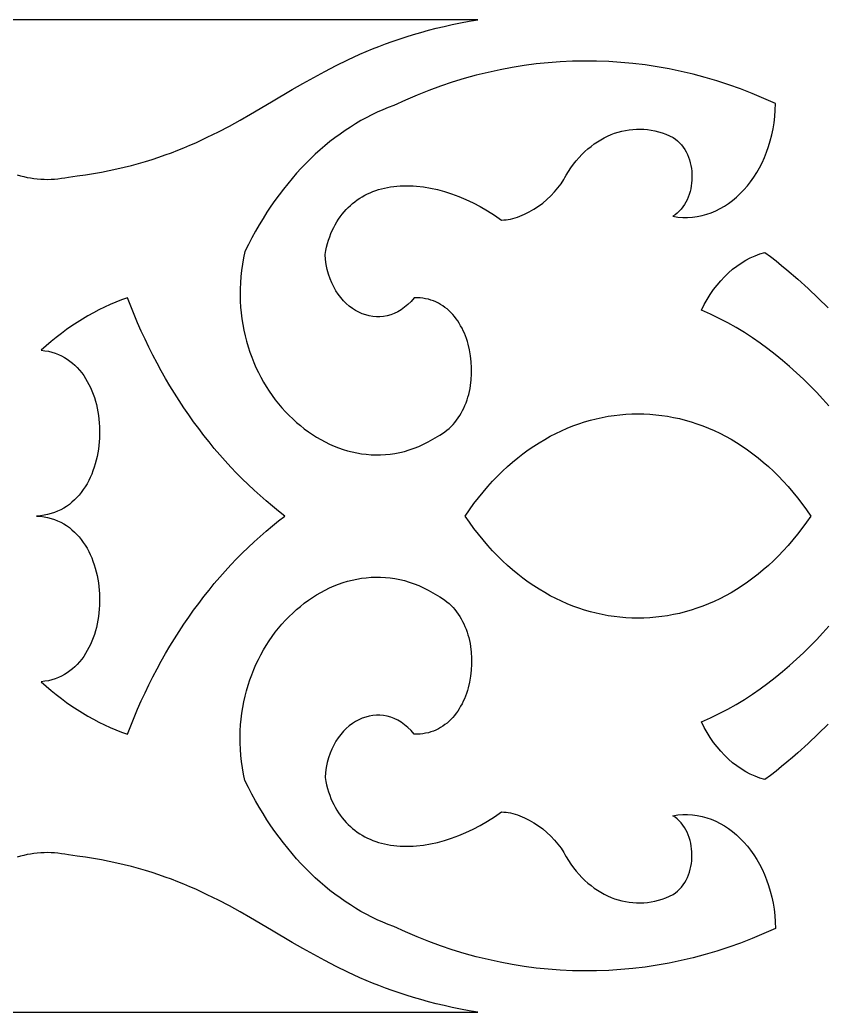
# Model space of a CAD drawing. Extents: x -250 to 390, y -40 to 76.
# Drawn here: x 54.6 to 119.6, y -40 to 40 of the extents above; entities that cross this region are included whole.
import ezdxf

# ---------------------------------------------------------------- set-up
doc = ezdxf.new("R2010")
doc.units = 0
doc.layers.add('LAYER_1', color=18, linetype='CONTINUOUS')

msp = doc.modelspace()

# ---------------------------------------------------------------- linework, layer by layer
at = {"layer": 'LAYER_1'}
for points in [[(54.433, 27.505), (54.699, 27.427), (54.967, 27.359), (55.237, 27.3), (55.508, 27.25), (55.781, 27.209), (56.055, 27.177), (56.331, 27.155), (56.607, 27.142), (56.885, 27.139), (57.164, 27.145), (57.443, 27.161), (57.723, 27.187), (58.004, 27.223), (58.284, 27.27), (58.566, 27.326), (59.258, 27.411), (59.932, 27.506), (60.59, 27.611), (61.232, 27.724), (61.858, 27.846), (62.469, 27.977), (63.065, 28.115), (63.648, 28.262), (64.217, 28.416), (64.774, 28.578), (65.318, 28.746), (65.851, 28.921), (66.373, 29.103), (66.884, 29.291), (67.385, 29.484), (67.877, 29.683), (68.36, 29.888), (68.835, 30.097), (69.763, 30.529), (70.664, 30.977), (71.544, 31.44), (72.406, 31.913), (73.257, 32.397), (74.938, 33.381), (76.623, 34.374), (77.479, 34.868), (78.349, 35.358), (79.239, 35.84), (80.153, 36.312), (81.094, 36.773), (82.069, 37.22), (82.57, 37.437), (83.081, 37.649), (83.603, 37.857), (84.135, 38.06), (84.679, 38.258), (85.236, 38.45), (85.805, 38.636), (86.387, 38.816), (86.984, 38.99), (87.594, 39.157), (88.22, 39.316), (88.861, 39.469), (89.519, 39.613), (90.193, 39.75), (90.885, 39.879), (91.594, 39.999), (46.377, 39.998)], [(119.897, 8.878), (119.4, 9.432), (118.892, 9.978), (118.371, 10.515), (117.838, 11.041), (117.292, 11.555), (116.732, 12.059), (116.16, 12.549), (115.573, 13.026), (114.972, 13.489), (114.356, 13.938), (113.726, 14.37), (113.081, 14.787), (112.42, 15.186), (111.744, 15.568), (111.051, 15.931), (110.342, 16.275), (109.616, 16.599), (109.837, 17.038), (110.075, 17.459), (110.327, 17.864), (110.594, 18.25), (110.876, 18.617), (111.171, 18.965), (111.479, 19.293), (111.799, 19.601), (112.131, 19.887), (112.473, 20.152), (112.827, 20.395), (113.189, 20.615), (113.562, 20.811), (113.942, 20.984), (114.33, 21.132), (114.726, 21.255), (115.183, 20.91), (115.635, 20.559), (116.08, 20.202), (116.52, 19.839), (117.381, 19.097), (118.221, 18.337), (119.039, 17.56), (119.836, 16.77)], [(119.836, -16.77), (119.039, -17.56), (118.221, -18.337), (117.381, -19.097), (116.953, -19.471), (116.52, -19.839), (116.08, -20.202), (115.635, -20.559), (115.183, -20.91), (114.726, -21.255), (114.33, -21.132), (113.942, -20.984), (113.562, -20.811), (113.189, -20.615), (112.827, -20.395), (112.473, -20.152), (112.131, -19.887), (111.799, -19.601), (111.479, -19.293), (111.171, -18.965), (110.876, -18.617), (110.594, -18.25), (110.327, -17.864), (110.075, -17.459), (109.837, -17.038), (109.616, -16.599), (110.342, -16.275), (111.051, -15.931), (111.744, -15.568), (112.42, -15.186), (113.081, -14.787), (113.726, -14.37), (114.356, -13.938), (114.972, -13.489), (115.573, -13.026), (116.16, -12.549), (116.732, -12.059), (117.292, -11.555), (117.838, -11.041), (118.371, -10.515), (118.892, -9.978), (119.4, -9.432), (119.897, -8.878)], [(46.377, -39.998), (91.594, -39.999), (90.885, -39.879), (90.193, -39.75), (89.519, -39.613), (88.861, -39.469), (88.22, -39.316), (87.594, -39.157), (86.984, -38.99), (86.387, -38.816), (85.805, -38.636), (85.236, -38.45), (84.679, -38.258), (84.135, -38.06), (83.603, -37.857), (83.081, -37.649), (82.57, -37.437), (82.069, -37.22), (81.094, -36.773), (80.153, -36.312), (79.239, -35.84), (78.349, -35.358), (77.479, -34.868), (76.623, -34.374), (74.938, -33.381), (73.257, -32.397), (72.406, -31.913), (71.544, -31.44), (70.664, -30.977), (69.763, -30.529), (68.835, -30.097), (68.36, -29.888), (67.877, -29.683), (67.385, -29.484), (66.884, -29.291), (66.373, -29.103), (65.851, -28.921), (65.318, -28.746), (64.774, -28.578), (64.217, -28.416), (63.648, -28.262), (63.065, -28.115), (62.469, -27.977), (61.858, -27.846), (61.232, -27.724), (60.59, -27.611), (59.932, -27.506), (59.258, -27.411), (58.566, -27.326), (58.284, -27.27), (58.004, -27.223), (57.723, -27.187), (57.443, -27.161), (57.164, -27.145), (56.885, -27.139), (56.607, -27.142), (56.331, -27.155), (56.055, -27.177), (55.781, -27.209), (55.508, -27.25), (55.237, -27.3), (54.967, -27.359), (54.699, -27.427), (54.433, -27.505)]]:
    msp.add_lwpolyline(points, dxfattribs=at)
for points in [[(88.322, 6.413), (88.526, 6.523), (88.722, 6.643), (88.91, 6.772), (89.09, 6.91), (89.262, 7.057), (89.426, 7.212), (89.582, 7.375), (89.73, 7.545), (89.871, 7.722), (90.003, 7.906), (90.128, 8.097), (90.245, 8.294), (90.354, 8.496), (90.456, 8.703), (90.549, 8.915), (90.636, 9.132), (90.714, 9.353), (90.785, 9.578), (90.849, 9.806), (90.905, 10.038), (90.954, 10.272), (90.995, 10.508), (91.055, 10.986), (91.086, 11.468), (91.087, 11.953), (91.06, 12.436), (91.005, 12.915), (90.921, 13.387), (90.809, 13.849), (90.743, 14.075), (90.669, 14.297), (90.589, 14.516), (90.502, 14.73), (90.408, 14.939), (90.308, 15.143), (90.2, 15.342), (90.086, 15.535), (89.966, 15.722), (89.838, 15.902), (89.704, 16.075), (89.564, 16.24), (89.417, 16.398), (89.263, 16.548), (89.103, 16.69), (88.936, 16.822), (88.764, 16.946), (88.584, 17.059), (88.399, 17.163), (88.207, 17.257), (88.008, 17.339), (87.804, 17.411), (87.593, 17.471), (87.376, 17.52), (87.153, 17.556), (86.924, 17.58), (86.689, 17.591), (86.447, 17.588), (86.2, 17.305), (85.943, 17.051), (85.679, 16.828), (85.407, 16.634), (85.13, 16.469), (84.848, 16.333), (84.562, 16.224), (84.273, 16.143), (83.983, 16.089), (83.692, 16.062), (83.401, 16.06), (83.112, 16.083), (82.825, 16.132), (82.542, 16.205), (82.264, 16.301), (81.991, 16.421), (81.725, 16.564), (81.467, 16.729), (81.218, 16.916), (80.978, 17.124), (80.75, 17.353), (80.533, 17.602), (80.33, 17.871), (80.141, 18.159), (79.966, 18.465), (79.809, 18.79), (79.668, 19.133), (79.546, 19.493), (79.443, 19.869), (79.36, 20.262), (79.299, 20.67), (79.261, 21.093), (79.32, 21.393), (79.387, 21.684), (79.463, 21.967), (79.546, 22.241), (79.638, 22.506), (79.737, 22.763), (79.845, 23.012), (79.959, 23.252), (80.081, 23.483), (80.21, 23.707), (80.347, 23.921), (80.49, 24.128), (80.639, 24.326), (80.796, 24.516), (80.958, 24.697), (81.127, 24.87), (81.303, 25.035), (81.484, 25.192), (81.67, 25.34), (81.863, 25.48), (82.06, 25.612), (82.264, 25.736), (82.472, 25.852), (82.685, 25.959), (82.903, 26.059), (83.126, 26.15), (83.353, 26.233), (83.585, 26.309), (83.821, 26.376), (84.06, 26.436), (84.304, 26.487), (84.552, 26.53), (84.803, 26.566), (85.057, 26.594), (85.315, 26.613), (85.576, 26.625), (85.84, 26.629), (86.106, 26.626), (86.375, 26.614), (86.647, 26.595), (87.197, 26.533), (87.755, 26.441), (88.32, 26.318), (88.89, 26.164), (89.465, 25.98), (90.042, 25.766), (90.621, 25.523), (91.201, 25.249), (91.78, 24.946), (92.357, 24.614), (92.93, 24.252), (93.499, 23.861), (93.677, 23.866), (93.857, 23.881), (94.04, 23.906), (94.225, 23.94), (94.412, 23.983), (94.6, 24.035), (94.788, 24.095), (94.978, 24.164), (95.357, 24.325), (95.733, 24.514), (96.104, 24.731), (96.467, 24.971), (96.818, 25.233), (97.154, 25.514), (97.473, 25.812), (97.772, 26.124), (98.047, 26.448), (98.295, 26.78), (98.514, 27.12), (98.611, 27.291), (98.7, 27.464), (98.894, 27.775), (99.096, 28.074), (99.306, 28.36), (99.524, 28.632), (99.75, 28.892), (99.982, 29.139), (100.221, 29.372), (100.467, 29.592), (100.718, 29.799), (100.975, 29.991), (101.238, 30.17), (101.505, 30.335), (101.777, 30.486), (102.053, 30.622), (102.333, 30.745), (102.616, 30.852), (102.903, 30.946), (103.192, 31.024), (103.484, 31.088), (103.777, 31.137), (104.073, 31.17), (104.37, 31.189), (104.667, 31.192), (104.965, 31.18), (105.264, 31.152), (105.562, 31.108), (105.86, 31.049), (106.158, 30.973), (106.454, 30.882), (106.748, 30.774), (107.041, 30.65), (107.331, 30.509), (107.517, 30.379), (107.692, 30.235), (107.854, 30.078), (108.004, 29.91), (108.142, 29.731), (108.267, 29.542), (108.381, 29.345), (108.482, 29.139), (108.571, 28.927), (108.648, 28.708), (108.712, 28.484), (108.765, 28.255), (108.806, 28.023), (108.834, 27.789), (108.851, 27.552), (108.855, 27.315), (108.848, 27.079), (108.828, 26.843), (108.797, 26.609), (108.753, 26.378), (108.698, 26.151), (108.63, 25.928), (108.551, 25.712), (108.46, 25.501), (108.357, 25.298), (108.242, 25.103), (108.115, 24.918), (107.976, 24.742), (107.825, 24.578), (107.663, 24.426), (107.489, 24.286), (107.303, 24.16), (107.707, 24.099), (108.107, 24.068), (108.504, 24.065), (108.896, 24.089), (109.284, 24.14), (109.666, 24.218), (110.042, 24.321), (110.411, 24.449), (110.772, 24.601), (111.126, 24.777), (111.471, 24.976), (111.806, 25.197), (112.132, 25.439), (112.447, 25.703), (112.75, 25.986), (113.042, 26.289), (113.322, 26.611), (113.588, 26.951), (113.841, 27.309), (114.079, 27.683), (114.303, 28.074), (114.51, 28.48), (114.702, 28.901), (114.877, 29.336), (115.034, 29.785), (115.173, 30.246), (115.293, 30.72), (115.394, 31.204), (115.475, 31.7), (115.536, 32.206), (115.575, 32.721), (115.592, 33.245), (114.657, 33.665), (113.716, 34.058), (112.77, 34.424), (111.819, 34.762), (110.865, 35.072), (109.907, 35.356), (108.945, 35.611), (107.98, 35.84), (107.012, 36.041), (106.042, 36.214), (105.07, 36.36), (104.096, 36.479), (103.121, 36.57), (102.145, 36.634), (101.168, 36.671), (100.191, 36.68), (99.214, 36.662), (98.237, 36.616), (97.261, 36.543), (96.287, 36.442), (95.313, 36.314), (94.342, 36.159), (93.373, 35.976), (92.407, 35.766), (91.443, 35.528), (90.483, 35.263), (89.526, 34.971), (88.573, 34.651), (87.625, 34.304), (86.681, 33.93), (85.743, 33.528), (84.809, 33.099), (84.359, 32.927), (83.912, 32.742), (83.468, 32.545), (83.028, 32.333), (82.591, 32.109), (82.159, 31.872), (81.731, 31.622), (81.307, 31.359), (80.887, 31.083), (80.472, 30.794), (80.061, 30.492), (79.656, 30.178), (79.255, 29.851), (78.86, 29.512), (78.47, 29.16), (78.085, 28.796), (77.706, 28.419), (77.333, 28.03), (76.966, 27.629), (76.605, 27.216), (76.25, 26.79), (75.901, 26.352), (75.559, 25.903), (75.224, 25.441), (74.895, 24.968), (74.574, 24.483), (74.259, 23.986), (73.952, 23.477), (73.653, 22.957), (73.361, 22.425), (73.077, 21.882), (72.8, 21.327), (72.691, 20.815), (72.601, 20.306), (72.528, 19.8), (72.472, 19.297), (72.434, 18.799), (72.413, 18.304), (72.408, 17.814), (72.419, 17.329), (72.446, 16.848), (72.489, 16.373), (72.546, 15.903), (72.619, 15.439), (72.706, 14.982), (72.807, 14.53), (72.922, 14.085), (73.05, 13.648), (73.192, 13.217), (73.346, 12.794), (73.513, 12.379), (73.691, 11.972), (73.882, 11.573), (74.084, 11.183), (74.296, 10.802), (74.52, 10.43), (74.754, 10.068), (74.998, 9.715), (75.252, 9.373), (75.515, 9.041), (75.787, 8.72), (76.067, 8.409), (76.356, 8.11), (76.653, 7.823), (76.958, 7.547), (77.269, 7.283), (77.588, 7.032), (77.914, 6.793), (78.245, 6.567), (78.583, 6.355), (78.926, 6.156), (79.274, 5.971), (79.628, 5.8), (79.986, 5.643), (80.348, 5.501), (80.714, 5.374), (81.083, 5.262), (81.456, 5.166), (81.832, 5.086), (82.21, 5.021), (82.59, 4.973), (82.972, 4.942), (83.356, 4.928), (83.74, 4.93), (84.126, 4.951), (84.512, 4.989), (84.898, 5.045), (85.284, 5.12), (85.669, 5.213), (86.053, 5.326), (86.437, 5.457), (86.818, 5.608), (87.198, 5.779), (87.575, 5.97), (87.95, 6.181)], [(56.379, -13.362), (56.775, -13.717), (57.177, -14.061), (57.584, -14.393), (57.996, -14.714), (58.414, -15.022), (58.837, -15.319), (59.266, -15.603), (59.699, -15.875), (60.136, -16.135), (60.578, -16.382), (61.025, -16.616), (61.476, -16.838), (61.931, -17.047), (62.389, -17.244), (62.852, -17.427), (63.318, -17.597), (63.585, -16.912), (63.861, -16.235), (64.147, -15.564), (64.442, -14.902), (64.746, -14.247), (65.059, -13.6), (65.381, -12.962), (65.712, -12.331), (66.052, -11.708), (66.4, -11.094), (66.756, -10.489), (67.121, -9.892), (67.495, -9.304), (67.876, -8.725), (68.266, -8.155), (68.663, -7.595), (69.069, -7.044), (69.482, -6.502), (69.903, -5.97), (70.331, -5.448), (70.767, -4.936), (71.211, -4.434), (71.662, -3.942), (72.119, -3.461), (72.584, -2.99), (73.056, -2.53), (73.535, -2.08), (74.021, -1.642), (74.513, -1.214), (75.012, -0.798), (75.517, -0.393), (76.029, 0), (75.517, 0.393), (75.012, 0.798), (74.513, 1.214), (74.021, 1.642), (73.535, 2.08), (73.056, 2.53), (72.584, 2.99), (72.119, 3.461), (71.662, 3.942), (71.211, 4.434), (70.767, 4.936), (70.331, 5.448), (69.903, 5.97), (69.482, 6.502), (69.069, 7.044), (68.663, 7.595), (68.266, 8.155), (67.876, 8.725), (67.495, 9.304), (67.121, 9.892), (66.756, 10.489), (66.4, 11.094), (66.052, 11.708), (65.712, 12.331), (65.381, 12.962), (65.059, 13.6), (64.746, 14.247), (64.442, 14.902), (64.147, 15.564), (63.861, 16.235), (63.585, 16.912), (63.318, 17.597), (62.852, 17.427), (62.389, 17.244), (61.931, 17.047), (61.476, 16.838), (61.025, 16.616), (60.578, 16.382), (60.136, 16.135), (59.699, 15.875), (59.266, 15.603), (58.837, 15.319), (58.414, 15.022), (57.996, 14.714), (57.584, 14.393), (57.177, 14.061), (56.775, 13.717), (56.379, 13.362), (56.673, 13.328), (56.958, 13.278), (57.233, 13.211), (57.498, 13.129), (57.754, 13.031), (58.001, 12.918), (58.238, 12.79), (58.466, 12.649), (58.684, 12.495), (58.893, 12.328), (59.092, 12.149), (59.282, 11.959), (59.462, 11.757), (59.633, 11.545), (59.794, 11.324), (59.946, 11.093), (60.088, 10.853), (60.221, 10.605), (60.344, 10.35), (60.458, 10.087), (60.562, 9.818), (60.657, 9.543), (60.742, 9.262), (60.817, 8.977), (60.884, 8.688), (60.94, 8.394), (60.987, 8.098), (61.025, 7.799), (61.053, 7.498), (61.071, 7.195), (61.08, 6.892), (61.079, 6.588), (61.069, 6.284), (61.049, 5.981), (61.02, 5.68), (60.981, 5.38), (60.932, 5.083), (60.874, 4.788), (60.807, 4.497), (60.729, 4.21), (60.643, 3.928), (60.546, 3.651), (60.44, 3.38), (60.324, 3.115), (60.199, 2.857), (60.064, 2.606), (59.92, 2.364), (59.766, 2.13), (59.602, 1.905), (59.429, 1.689), (59.246, 1.484), (59.054, 1.29), (58.852, 1.107), (58.64, 0.936), (58.418, 0.777), (58.187, 0.631), (57.947, 0.499), (57.696, 0.381), (57.436, 0.278), (57.167, 0.189), (56.888, 0.117), (56.599, 0.061), (56.3, 0.022), (55.992, 0), (56.3, -0.022), (56.599, -0.061), (56.888, -0.117), (57.167, -0.189), (57.436, -0.278), (57.696, -0.381), (57.947, -0.499), (58.187, -0.631), (58.418, -0.777), (58.64, -0.936), (58.852, -1.107), (59.054, -1.29), (59.246, -1.484), (59.429, -1.689), (59.602, -1.905), (59.766, -2.13), (59.92, -2.364), (60.064, -2.606), (60.199, -2.857), (60.324, -3.115), (60.44, -3.38), (60.546, -3.651), (60.643, -3.928), (60.729, -4.21), (60.807, -4.497), (60.874, -4.788), (60.932, -5.083), (60.981, -5.38), (61.02, -5.68), (61.049, -5.981), (61.069, -6.284), (61.079, -6.588), (61.08, -6.892), (61.071, -7.195), (61.053, -7.498), (61.025, -7.799), (60.987, -8.098), (60.94, -8.394), (60.884, -8.688), (60.817, -8.977), (60.742, -9.262), (60.657, -9.543), (60.562, -9.818), (60.458, -10.087), (60.344, -10.35), (60.221, -10.605), (60.088, -10.853), (59.946, -11.093), (59.794, -11.324), (59.633, -11.545), (59.462, -11.757), (59.282, -11.959), (59.092, -12.149), (58.893, -12.328), (58.684, -12.495), (58.466, -12.649), (58.238, -12.79), (58.001, -12.918), (57.754, -13.031), (57.498, -13.129), (57.233, -13.211), (56.958, -13.278), (56.673, -13.328)], [(90.565, 0), (90.913, 0.506), (91.269, 0.997), (91.633, 1.471), (92.004, 1.929), (92.384, 2.371), (92.77, 2.797), (93.164, 3.207), (93.564, 3.602), (93.971, 3.979), (94.384, 4.341), (94.803, 4.687), (95.227, 5.017), (95.657, 5.331), (96.092, 5.629), (96.532, 5.91), (96.976, 6.176), (97.425, 6.425), (97.878, 6.659), (98.334, 6.876), (98.795, 7.077), (99.258, 7.263), (99.724, 7.432), (100.193, 7.585), (100.665, 7.722), (101.138, 7.843), (101.614, 7.948), (102.091, 8.036), (102.569, 8.109), (103.049, 8.166), (103.529, 8.206), (104.01, 8.231), (104.491, 8.239), (104.972, 8.231), (105.453, 8.207), (105.934, 8.167), (106.413, 8.111), (106.892, 8.039), (107.369, 7.951), (107.845, 7.847), (108.319, 7.726), (108.79, 7.59), (109.26, 7.437), (109.726, 7.268), (110.19, 7.083), (110.65, 6.882), (111.107, 6.665), (111.561, 6.432), (112.01, 6.183), (112.455, 5.917), (112.895, 5.636), (113.331, 5.338), (113.761, 5.024), (114.186, 4.694), (114.606, 4.348), (115.02, 3.986), (115.427, 3.608), (115.828, 3.213), (116.222, 2.803), (116.61, 2.376), (116.99, 1.933), (117.363, 1.474), (117.727, 0.999), (118.084, 0.507), (118.433, 0), (118.084, -0.507), (117.727, -0.999), (117.363, -1.474), (116.99, -1.933), (116.61, -2.376), (116.222, -2.803), (115.828, -3.213), (115.427, -3.608), (115.02, -3.986), (114.606, -4.348), (114.186, -4.694), (113.761, -5.024), (113.331, -5.338), (112.895, -5.636), (112.455, -5.917), (112.01, -6.183), (111.561, -6.432), (111.107, -6.665), (110.65, -6.882), (110.19, -7.083), (109.726, -7.268), (109.26, -7.437), (108.79, -7.59), (108.319, -7.726), (107.845, -7.847), (107.369, -7.951), (106.892, -8.039), (106.413, -8.111), (105.934, -8.167), (105.453, -8.207), (104.972, -8.231), (104.491, -8.239), (104.01, -8.231), (103.529, -8.206), (103.049, -8.166), (102.569, -8.109), (102.091, -8.036), (101.614, -7.948), (101.138, -7.843), (100.665, -7.722), (100.193, -7.585), (99.724, -7.432), (99.258, -7.263), (98.795, -7.077), (98.334, -6.876), (97.878, -6.659), (97.425, -6.425), (96.976, -6.176), (96.532, -5.91), (96.092, -5.629), (95.657, -5.331), (95.227, -5.017), (94.803, -4.687), (94.384, -4.341), (93.971, -3.979), (93.564, -3.602), (93.164, -3.207), (92.77, -2.797), (92.384, -2.371), (92.004, -1.929), (91.633, -1.471), (91.269, -0.997), (90.913, -0.506)], [(84.809, -33.099), (84.359, -32.927), (83.912, -32.742), (83.468, -32.545), (83.028, -32.333), (82.591, -32.109), (82.159, -31.872), (81.731, -31.622), (81.307, -31.359), (80.887, -31.083), (80.472, -30.794), (80.061, -30.492), (79.656, -30.178), (79.255, -29.851), (78.86, -29.512), (78.47, -29.16), (78.085, -28.796), (77.706, -28.419), (77.333, -28.03), (76.966, -27.629), (76.605, -27.216), (76.25, -26.79), (75.901, -26.352), (75.559, -25.903), (75.224, -25.441), (74.895, -24.968), (74.574, -24.483), (74.259, -23.986), (73.952, -23.477), (73.653, -22.957), (73.361, -22.425), (73.077, -21.882), (72.8, -21.327), (72.691, -20.815), (72.601, -20.306), (72.528, -19.8), (72.472, -19.297), (72.434, -18.799), (72.413, -18.304), (72.408, -17.814), (72.419, -17.329), (72.446, -16.848), (72.489, -16.373), (72.546, -15.903), (72.619, -15.439), (72.706, -14.982), (72.807, -14.53), (72.922, -14.085), (73.05, -13.648), (73.192, -13.217), (73.346, -12.794), (73.513, -12.379), (73.691, -11.972), (73.882, -11.573), (74.084, -11.183), (74.296, -10.802), (74.52, -10.43), (74.754, -10.068), (74.998, -9.715), (75.252, -9.373), (75.515, -9.041), (75.787, -8.72), (76.067, -8.409), (76.356, -8.11), (76.653, -7.823), (76.958, -7.547), (77.269, -7.283), (77.588, -7.032), (77.914, -6.793), (78.245, -6.567), (78.583, -6.355), (78.926, -6.156), (79.274, -5.971), (79.628, -5.8), (79.986, -5.643), (80.348, -5.501), (80.714, -5.374), (81.083, -5.262), (81.456, -5.166), (81.832, -5.086), (82.21, -5.021), (82.59, -4.973), (82.972, -4.942), (83.356, -4.928), (83.74, -4.93), (84.126, -4.951), (84.512, -4.989), (84.898, -5.045), (85.284, -5.12), (85.669, -5.213), (86.053, -5.326), (86.437, -5.457), (86.818, -5.608), (87.198, -5.779), (87.575, -5.97), (87.95, -6.181), (88.322, -6.413), (88.526, -6.523), (88.722, -6.643), (88.91, -6.772), (89.09, -6.91), (89.262, -7.057), (89.426, -7.212), (89.582, -7.375), (89.73, -7.545), (89.871, -7.722), (90.003, -7.906), (90.128, -8.097), (90.245, -8.294), (90.354, -8.496), (90.456, -8.703), (90.549, -8.915), (90.636, -9.132), (90.714, -9.353), (90.785, -9.578), (90.849, -9.806), (90.905, -10.038), (90.954, -10.272), (90.995, -10.508), (91.055, -10.986), (91.086, -11.468), (91.087, -11.953), (91.06, -12.436), (91.005, -12.915), (90.921, -13.387), (90.809, -13.849), (90.743, -14.075), (90.669, -14.297), (90.589, -14.516), (90.502, -14.73), (90.408, -14.939), (90.308, -15.143), (90.2, -15.342), (90.086, -15.535), (89.966, -15.722), (89.838, -15.902), (89.704, -16.075), (89.564, -16.24), (89.417, -16.398), (89.263, -16.548), (89.103, -16.69), (88.936, -16.822), (88.764, -16.946), (88.584, -17.059), (88.399, -17.163), (88.207, -17.257), (88.008, -17.339), (87.804, -17.411), (87.593, -17.471), (87.376, -17.52), (87.153, -17.556), (86.924, -17.58), (86.689, -17.591), (86.447, -17.588), (86.2, -17.305), (85.943, -17.051), (85.679, -16.828), (85.407, -16.634), (85.13, -16.469), (84.848, -16.333), (84.562, -16.224), (84.273, -16.143), (83.983, -16.089), (83.692, -16.062), (83.401, -16.06), (83.112, -16.083), (82.825, -16.132), (82.542, -16.205), (82.264, -16.301), (81.991, -16.421), (81.725, -16.564), (81.467, -16.729), (81.218, -16.916), (80.978, -17.124), (80.75, -17.353), (80.533, -17.602), (80.33, -17.871), (80.141, -18.159), (79.966, -18.465), (79.809, -18.79), (79.668, -19.133), (79.546, -19.493), (79.443, -19.869), (79.36, -20.262), (79.299, -20.67), (79.261, -21.093), (79.32, -21.393), (79.387, -21.684), (79.463, -21.967), (79.546, -22.241), (79.638, -22.506), (79.737, -22.763), (79.845, -23.012), (79.959, -23.252), (80.081, -23.483), (80.21, -23.707), (80.347, -23.921), (80.49, -24.128), (80.639, -24.326), (80.796, -24.516), (80.958, -24.697), (81.127, -24.87), (81.303, -25.035), (81.484, -25.192), (81.67, -25.34), (81.863, -25.48), (82.06, -25.612), (82.264, -25.736), (82.472, -25.852), (82.685, -25.959), (82.903, -26.059), (83.126, -26.15), (83.353, -26.233), (83.585, -26.309), (83.821, -26.376), (84.06, -26.436), (84.304, -26.487), (84.552, -26.53), (84.803, -26.566), (85.057, -26.594), (85.315, -26.613), (85.576, -26.625), (85.84, -26.629), (86.106, -26.626), (86.375, -26.614), (86.647, -26.595), (87.197, -26.533), (87.755, -26.441), (88.32, -26.318), (88.89, -26.164), (89.465, -25.98), (90.042, -25.766), (90.621, -25.523), (91.201, -25.249), (91.78, -24.946), (92.357, -24.614), (92.93, -24.252), (93.499, -23.861), (93.677, -23.866), (93.857, -23.881), (94.04, -23.906), (94.225, -23.94), (94.412, -23.983), (94.6, -24.035), (94.788, -24.095), (94.978, -24.164), (95.357, -24.325), (95.733, -24.514), (96.104, -24.731), (96.467, -24.971), (96.818, -25.233), (97.154, -25.514), (97.473, -25.812), (97.772, -26.124), (98.047, -26.448), (98.295, -26.78), (98.514, -27.12), (98.611, -27.291), (98.7, -27.464), (98.894, -27.775), (99.096, -28.074), (99.306, -28.36), (99.524, -28.632), (99.75, -28.892), (99.982, -29.139), (100.221, -29.372), (100.467, -29.592), (100.718, -29.799), (100.975, -29.991), (101.238, -30.17), (101.505, -30.335), (101.777, -30.486), (102.053, -30.622), (102.333, -30.745), (102.616, -30.852), (102.903, -30.946), (103.192, -31.024), (103.484, -31.088), (103.777, -31.137), (104.073, -31.17), (104.37, -31.189), (104.667, -31.192), (104.965, -31.18), (105.264, -31.152), (105.562, -31.108), (105.86, -31.049), (106.158, -30.973), (106.454, -30.882), (106.748, -30.774), (107.041, -30.65), (107.331, -30.509), (107.517, -30.379), (107.692, -30.235), (107.854, -30.078), (108.004, -29.91), (108.142, -29.731), (108.267, -29.542), (108.381, -29.345), (108.482, -29.139), (108.571, -28.927), (108.648, -28.708), (108.712, -28.484), (108.765, -28.255), (108.806, -28.023), (108.834, -27.789), (108.851, -27.552), (108.855, -27.315), (108.848, -27.079), (108.828, -26.843), (108.797, -26.609), (108.753, -26.378), (108.698, -26.151), (108.63, -25.928), (108.551, -25.712), (108.46, -25.501), (108.357, -25.298), (108.242, -25.103), (108.115, -24.918), (107.976, -24.742), (107.825, -24.578), (107.663, -24.426), (107.489, -24.286), (107.303, -24.16), (107.707, -24.099), (108.107, -24.068), (108.504, -24.065), (108.896, -24.089), (109.284, -24.14), (109.666, -24.218), (110.042, -24.321), (110.411, -24.449), (110.772, -24.601), (111.126, -24.777), (111.471, -24.976), (111.806, -25.197), (112.132, -25.439), (112.447, -25.703), (112.75, -25.986), (113.042, -26.289), (113.322, -26.611), (113.588, -26.951), (113.841, -27.309), (114.079, -27.683), (114.303, -28.074), (114.51, -28.48), (114.702, -28.901), (114.877, -29.336), (115.034, -29.785), (115.173, -30.246), (115.293, -30.72), (115.394, -31.204), (115.475, -31.7), (115.536, -32.206), (115.575, -32.721), (115.592, -33.245), (114.657, -33.665), (113.716, -34.058), (112.77, -34.424), (111.819, -34.762), (110.865, -35.072), (109.907, -35.356), (108.945, -35.611), (107.98, -35.84), (107.012, -36.041), (106.042, -36.214), (105.07, -36.36), (104.096, -36.479), (103.121, -36.57), (102.145, -36.634), (101.168, -36.671), (100.191, -36.68), (99.214, -36.662), (98.237, -36.616), (97.261, -36.543), (96.287, -36.442), (95.313, -36.314), (94.342, -36.159), (93.373, -35.976), (92.407, -35.766), (91.443, -35.528), (90.483, -35.263), (89.526, -34.971), (88.573, -34.651), (87.625, -34.304), (86.681, -33.93), (85.743, -33.528)]]:
    msp.add_lwpolyline(points, close=True, dxfattribs=at)

doc.saveas('drawing.dxf')
